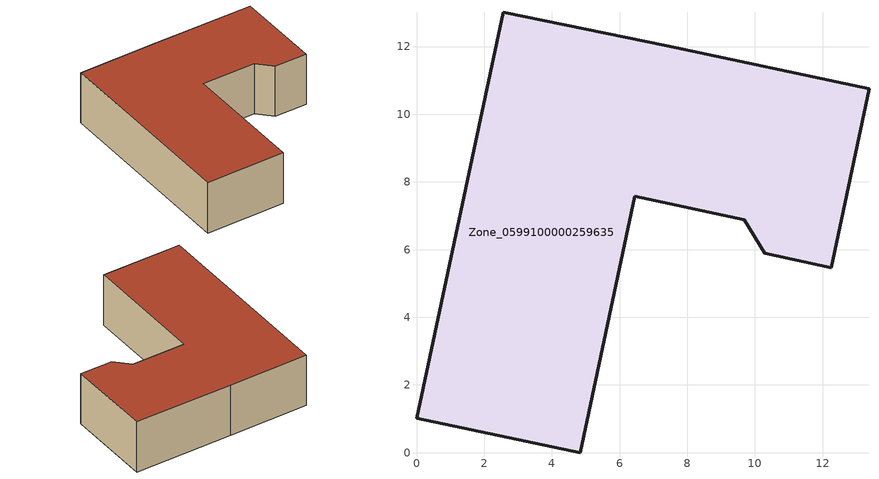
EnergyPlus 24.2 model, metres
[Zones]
Zone_0599100000259635
 floor ground (C_G): 13.37,10.75 12.25,5.47 10.29,5.89 9.69,6.88 6.45,7.57 4.84,0 0,1.01 2.56,13.01 7.4,12.02 z0
 wall outside (C_F): 9.69,6.88 10.29,5.89 12.25,5.47 13.37,10.75 7.4,12.02 2.56,13.01 0,1.01 4.84,0 6.45,7.57 9.69,6.88 z0:3.32
 roof outside (C_R): 12.25,5.47 13.37,10.75 7.4,12.02 2.56,13.01 0,1.01 4.84,0 6.45,7.57 9.69,6.88 10.29,5.89 z3.32
[BUILDING]
Pand.0599100000259635: North Axis=0; Terrain=City; Loads Convergence Tolerance Value=0.04; Temperature Convergence Tolerance Value=0.4; Solar Distribution=FullExterior; Maximum Number of Warmup Days=25; Minimum Number of Warmup Days=1
[Site:Location]
Rotterdam.The.Hague.AP_ZH_NLD Design_Conditions: Latitude=51.96; Longitude=4.45; Time Zone=1; Elevation=-4.5
[SITE:GROUNDTEMPERATURE:BUILDINGSURFACE]
18, 18, 18, 18, 18, 18, 18, 18, 18, 18, 18, 18
[MATERIAL] Thermal Absorptance=0.9; Solar Absorptance=0.7; Visible Absorptance=0.7
Name | Roughness | Thickness | Conductivity | Density | Specific Heat
G.TI.1975-1991 | MediumSmooth | 0.15 | 0.288461 | 540 | 1210
F.TI.1975-1991 | Rough | 0.3 | 0.230769 | 1920 | 840
R.TI.1975-1991 | MediumRough | 0.2 | 0.153846 | 1500 | 1000
[CONSTRUCTION]
C_G: G.TI.1975-1991
C_F: F.TI.1975-1991
C_R: R.TI.1975-1991
[ZONE]
Zone_0599100000259635: Type=1; Multiplier=1; Ceiling Height=Autocalculate; Volume=Autocalculate; Floor Area=autocalculate; Part of Total Floor Area=Yes
[ZONEINFILTRATION:DESIGNFLOWRATE]
Infil_Zone_0599100000259635: Zone or ZoneList or Space or SpaceList=Zone_0599100000259635; Schedule=AlwaysOn; Design Flow Rate Calculation Method=Flow/Area; Flow Rate per Floor Area=0.003; Constant Term Coefficient=1; Temperature Term Coefficient=0; Velocity Term Coefficient=0; Velocity Squared Term Coefficient=0
[HVACTEMPLATE:ZONE:IDEALLOADSAIRSYSTEM]
Zone_0599100000259635: Maximum Heating Supply Air Temperature=50; Minimum Cooling Supply Air Temperature=13; Maximum Heating Supply Air Humidity Ratio=0.0156; Minimum Cooling Supply Air Humidity Ratio=0.0077; Heating Limit=NoLimit; Cooling Limit=NoLimit; Dehumidification Control Type=ConstantSensibleHeatRatio; Cooling Sensible Heat Ratio=0.7; Dehumidification Setpoint=60; Humidification Control Type=None; Humidification Setpoint=30; Outdoor Air Method=None; Outdoor Air Flow Rate per Person=0.00944; Outdoor Air Flow Rate per Zone Floor Area=0; Outdoor Air Flow Rate per Zone=0; Demand Controlled Ventilation Type=None; Outdoor Air Economizer Type=NoEconomizer; Heat Recovery Type=None; Sensible Heat Recovery Effectiveness=0.7; Latent Heat Recovery Effectiveness=0.65
[ZONECONTROL:THERMOSTAT]
ThermostatControl_Zone_0599100000259635: Zone or ZoneList=Zone_0599100000259635; Control Type Schedule=DualSetpointControlType; Control 1=Thermostat_Zone_0599100000259635; Temperature Difference Between Cutout And Setpoint=0
[THERMOSTATSETPOINT:DUALSETPOINT]
Thermostat_Zone_0599100000259635: Heating Setpoint Temperature Schedule=HeatingSetpoint_Zone_0599100000259635; Cooling Setpoint Temperature Schedule=CoolingSetpoint_Zone_0599100000259635
[SCHEDULE:COMPACT]
HeatingSetpoint_Zone_0599100000259635: Through: 12/31, For: AllDays, Until: 24:00, 21
CoolingSetpoint_Zone_0599100000259635: Through: 12/31, For: AllDays, Until: 24:00, 24
DualSetpointControlType: Through: 12/31, For: AllDays, Until: 24:00, 4
AlwaysOn: Through: 12/31, For: AllDays, Until: 24:00, 1
